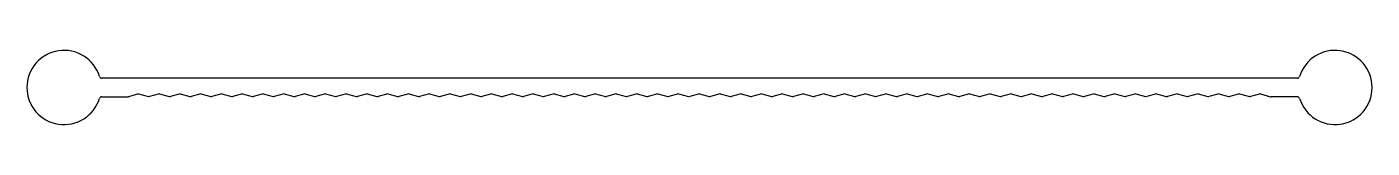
# Model space of a CAD drawing. Extents: x 2884 to 3029, y 2064 to 2072.
import ezdxf

# ---------------------------------------------------------------- set-up
doc = ezdxf.new("R2010")
doc.units = 0
doc.layers.get('0').update_dxf_attribs({"linetype": 'CONTINUOUS'})

msp = doc.modelspace()

# ---------------------------------------------------------------- linework, layer by layer
for p, q in [((3020.53, 2069.36), (2891.66, 2069.36)), ((2891.66, 2067.36), (2894.49, 2067.36)), ((2895.64, 2067.66), (2894.55, 2067.36)), ((2895.64, 2067.66), (2896.69, 2067.37)), ((2897.88, 2067.66), (2896.82, 2067.37)), ((2897.88, 2067.66), (2898.93, 2067.37)), ((2900.12, 2067.66), (2899.06, 2067.37)), ((2900.12, 2067.66), (2901.17, 2067.37)), ((2902.36, 2067.66), (2901.3, 2067.37)), ((2902.36, 2067.66), (2903.41, 2067.37)), ((2904.6, 2067.66), (2903.54, 2067.37)), ((2904.6, 2067.66), (2905.65, 2067.37)), ((2906.83, 2067.66), (2905.78, 2067.37)), ((2906.83, 2067.66), (2907.89, 2067.37)), ((2909.07, 2067.66), (2908.02, 2067.37)), ((2909.07, 2067.66), (2910.13, 2067.37)), ((2911.31, 2067.66), (2910.26, 2067.37)), ((2911.31, 2067.66), (2912.37, 2067.37)), ((2913.55, 2067.66), (2912.5, 2067.37)), ((2913.55, 2067.66), (2914.61, 2067.37)), ((2915.79, 2067.66), (2914.74, 2067.37)), ((2915.79, 2067.66), (2916.85, 2067.37)), ((2918.03, 2067.66), (2916.98, 2067.37)), ((2918.03, 2067.66), (2919.09, 2067.37)), ((2920.27, 2067.66), (2919.22, 2067.37)), ((2920.27, 2067.66), (2921.33, 2067.37)), ((2922.51, 2067.66), (2921.45, 2067.37)), ((2922.51, 2067.66), (2923.56, 2067.37)), ((2924.75, 2067.66), (2923.69, 2067.37)), ((2924.75, 2067.66), (2925.8, 2067.37)), ((2926.99, 2067.66), (2925.93, 2067.37)), ((2926.99, 2067.66), (2928.04, 2067.37)), ((2929.23, 2067.66), (2928.17, 2067.37)), ((2929.23, 2067.66), (2930.28, 2067.37)), ((2931.47, 2067.66), (2930.41, 2067.37)), ((2931.47, 2067.66), (2932.52, 2067.37)), ((2933.71, 2067.66), (2932.65, 2067.37)), ((2933.71, 2067.66), (2934.76, 2067.37)), ((2935.94, 2067.66), (2934.89, 2067.37)), ((2935.94, 2067.66), (2937, 2067.37)), ((2938.18, 2067.66), (2937.13, 2067.37)), ((2938.18, 2067.66), (2939.24, 2067.37)), ((2940.42, 2067.66), (2939.37, 2067.37)), ((2940.42, 2067.66), (2941.47, 2067.37)), ((2942.66, 2067.66), (2941.6, 2067.37)), ((2942.66, 2067.66), (2943.71, 2067.37)), ((2944.9, 2067.66), (2943.84, 2067.37)), ((2944.9, 2067.66), (2945.95, 2067.37)), ((2947.13, 2067.66), (2946.08, 2067.37)), ((2947.13, 2067.66), (2948.19, 2067.37)), ((2949.37, 2067.66), (2948.32, 2067.37)), ((2949.37, 2067.66), (2950.43, 2067.37)), ((2951.61, 2067.66), (2950.56, 2067.37)), ((2951.61, 2067.66), (2952.67, 2067.37)), ((2953.85, 2067.66), (2952.8, 2067.37)), ((2953.85, 2067.66), (2954.91, 2067.37)), ((2956.09, 2067.66), (2955.04, 2067.37)), ((2956.09, 2067.66), (2957.15, 2067.37)), ((2958.33, 2067.66), (2957.28, 2067.37)), ((2958.33, 2067.66), (2959.39, 2067.37)), ((2960.57, 2067.66), (2959.52, 2067.37)), ((2960.57, 2067.66), (2961.62, 2067.37)), ((2962.81, 2067.66), (2961.75, 2067.37)), ((2962.81, 2067.66), (2963.86, 2067.37)), ((2965.05, 2067.66), (2963.99, 2067.37)), ((2965.05, 2067.66), (2966.1, 2067.37)), ((2967.29, 2067.66), (2966.23, 2067.37)), ((2967.29, 2067.66), (2968.34, 2067.37)), ((2969.53, 2067.66), (2968.47, 2067.37)), ((2969.53, 2067.66), (2970.58, 2067.37)), ((2971.77, 2067.66), (2970.71, 2067.37)), ((2971.77, 2067.66), (2972.82, 2067.37)), ((2974.01, 2067.66), (2972.95, 2067.37)), ((2974.01, 2067.66), (2975.06, 2067.37)), ((2976.24, 2067.66), (2975.19, 2067.37)), ((2976.24, 2067.66), (2977.3, 2067.37)), ((2978.48, 2067.66), (2977.43, 2067.37)), ((2978.48, 2067.66), (2979.54, 2067.37)), ((2980.72, 2067.66), (2979.67, 2067.37)), ((2980.72, 2067.66), (2981.78, 2067.37)), ((2982.96, 2067.66), (2981.91, 2067.37)), ((2982.96, 2067.66), (2984.02, 2067.37)), ((2985.2, 2067.66), (2984.15, 2067.37)), ((2985.2, 2067.66), (2986.26, 2067.37)), ((2987.44, 2067.66), (2986.39, 2067.37)), ((2987.44, 2067.66), (2988.5, 2067.37)), ((2989.68, 2067.66), (2988.63, 2067.37)), ((2989.68, 2067.66), (2990.73, 2067.37)), ((2991.92, 2067.66), (2990.86, 2067.37)), ((2991.92, 2067.66), (2992.97, 2067.37)), ((2994.16, 2067.66), (2993.1, 2067.37)), ((2994.16, 2067.66), (2995.21, 2067.37)), ((2996.4, 2067.66), (2995.34, 2067.37)), ((2996.4, 2067.66), (2997.45, 2067.37)), ((2998.64, 2067.66), (2997.58, 2067.37)), ((2998.64, 2067.66), (2999.69, 2067.37)), ((3000.88, 2067.66), (2999.82, 2067.37)), ((3000.88, 2067.66), (3001.93, 2067.37)), ((3003.12, 2067.66), (3002.06, 2067.37)), ((3003.12, 2067.66), (3004.17, 2067.37)), ((3005.35, 2067.66), (3004.3, 2067.37)), ((3005.35, 2067.66), (3006.41, 2067.37)), ((3007.59, 2067.66), (3006.54, 2067.37)), ((3007.59, 2067.66), (3008.65, 2067.37)), ((3009.83, 2067.66), (3008.78, 2067.37)), ((3009.83, 2067.66), (3010.89, 2067.37)), ((3012.07, 2067.66), (3011.02, 2067.37)), ((3012.07, 2067.66), (3013.13, 2067.37)), ((3014.31, 2067.66), (3013.26, 2067.37)), ((3014.31, 2067.66), (3015.37, 2067.37)), ((3016.55, 2067.66), (3015.5, 2067.37)), ((3016.55, 2067.66), (3017.64, 2067.36)), ((3020.53, 2067.36), (3017.7, 2067.36))]:
    msp.add_line(p, q)
for centre, radius, start, end in [((2887.6, 2068.36), 4, 17.1046, 342.8954), ((3024.6, 2068.36), 4, 197.1046, 162.8954), ((2891.66, 2069.61), 0.25, 197.1046, 270), ((3020.53, 2069.61), 0.25, 270, 342.8954), ((2891.66, 2067.11), 0.25, 90, 162.8954), ((2894.49, 2067.61), 0.25, 270, 285), ((2896.76, 2067.62), 0.25, 255, 285), ((2899, 2067.62), 0.25, 255, 285), ((2901.24, 2067.62), 0.25, 255, 285), ((2903.48, 2067.62), 0.25, 255, 285), ((2905.72, 2067.62), 0.25, 255, 285), ((2907.95, 2067.62), 0.25, 255, 285), ((2910.19, 2067.62), 0.25, 255, 285), ((2912.43, 2067.62), 0.25, 255, 285), ((2914.67, 2067.62), 0.25, 255, 285), ((2916.91, 2067.62), 0.25, 255, 285), ((2919.15, 2067.62), 0.25, 255, 285), ((2921.39, 2067.62), 0.25, 255, 285), ((2923.63, 2067.62), 0.25, 255, 285), ((2925.87, 2067.62), 0.25, 255, 285), ((2928.11, 2067.62), 0.25, 255, 285), ((2930.35, 2067.62), 0.25, 255, 285), ((2932.59, 2067.62), 0.25, 255, 285), ((2934.83, 2067.62), 0.25, 255, 285), ((2937.06, 2067.62), 0.25, 255, 285), ((2939.3, 2067.62), 0.25, 255, 285), ((2941.54, 2067.62), 0.25, 255, 285), ((2943.78, 2067.62), 0.25, 255, 285), ((2946.01, 2067.62), 0.25, 255, 285), ((2948.25, 2067.62), 0.25, 255, 285), ((2950.49, 2067.62), 0.25, 255, 285), ((2952.73, 2067.62), 0.25, 255, 285), ((2954.97, 2067.62), 0.25, 255, 285), ((2957.21, 2067.62), 0.25, 255, 285), ((2959.45, 2067.62), 0.25, 255, 285), ((2961.69, 2067.62), 0.25, 255, 285), ((2963.93, 2067.62), 0.25, 255, 285), ((2966.17, 2067.62), 0.25, 255, 285), ((2968.41, 2067.62), 0.25, 255, 285), ((2970.65, 2067.62), 0.25, 255, 285), ((2972.89, 2067.62), 0.25, 255, 285), ((2975.12, 2067.62), 0.25, 255, 285), ((2977.36, 2067.62), 0.25, 255, 285), ((2979.6, 2067.62), 0.25, 255, 285), ((2981.84, 2067.62), 0.25, 255, 285), ((2984.08, 2067.62), 0.25, 255, 285), ((2986.32, 2067.62), 0.25, 255, 285), ((2988.56, 2067.62), 0.25, 255, 285), ((2990.8, 2067.62), 0.25, 255, 285), ((2993.04, 2067.62), 0.25, 255, 285), ((2995.28, 2067.62), 0.25, 255, 285), ((2997.52, 2067.62), 0.25, 255, 285), ((2999.76, 2067.62), 0.25, 255, 285), ((3002, 2067.62), 0.25, 255, 285), ((3004.23, 2067.62), 0.25, 255, 285), ((3006.47, 2067.62), 0.25, 255, 285), ((3008.71, 2067.62), 0.25, 255, 285), ((3010.95, 2067.62), 0.25, 255, 285), ((3013.19, 2067.62), 0.25, 255, 285), ((3015.43, 2067.62), 0.25, 255, 285), ((3017.7, 2067.61), 0.25, 255, 270), ((3020.53, 2067.11), 0.25, 17.1046, 90)]:
    msp.add_arc(centre, radius, start, end)

doc.saveas('drawing.dxf')
